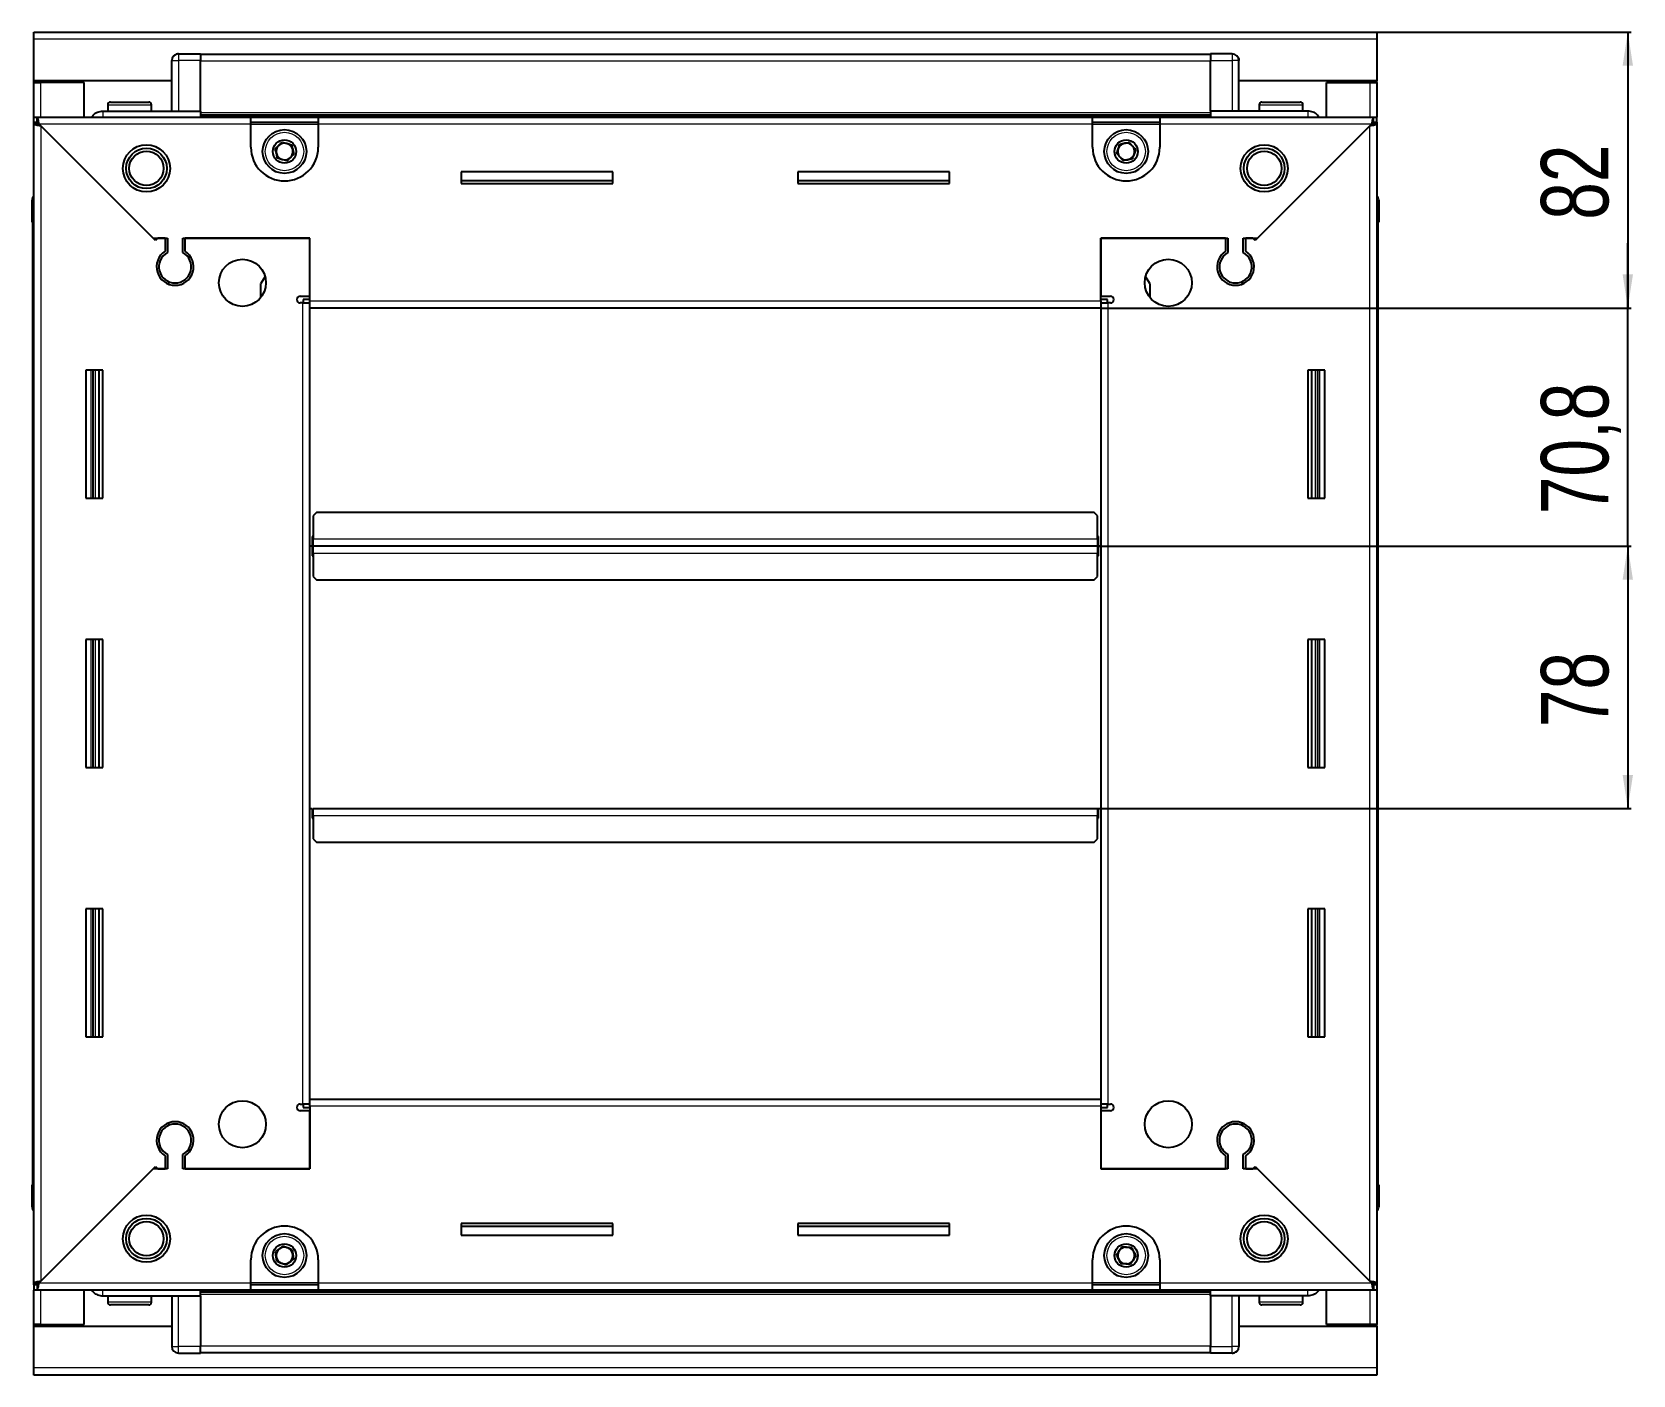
# Model space of a CAD drawing. Header units: millimetres. Extents: x 1021 to 3440, y -389 to 1496.
# Drawn here: x 2964 to 3439.6, y 943.2 to 1342.2 of the extents above; entities that cross this region are included whole.
import ezdxf

# ---------------------------------------------------------------- set-up
doc = ezdxf.new("R2010")
doc.units = ezdxf.units.MM
doc.layers.add('FORMAT', color=7, linetype='Continuous')
doc.styles.add('SLDTEXTSTYLE0', font='TXT', dxfattribs={"width": 0.75})
doc.dimstyles.new('SLDDIMSTYLE0', dxfattribs={"dimtxt": 20, "dimasz": 10, "dimexe": 0, "dimexo": 0.0625, "dimgap": 5, "dimtad": 2, "dimdec": 1, "dimrnd": 1e-09, "dimzin": 12, "dimdsep": 46, "dimtxsty": 'SLDTEXTSTYLE0', "dimsah": 1, "dimcen": 0.09, "dimadec": 0, "dimazin": 3, "dimtfac": 1, "dimtofl": 0, "dimtmove": 0, "dimatfit": 3, "dimfxl": 0, "dimfrac": 2, "dimtolj": 1, "dimtzin": 12, "dimarcsym": 0})
doc.dimstyles.new('SLDDIMSTYLE1', dxfattribs={"dimtxt": 20, "dimasz": 10, "dimexe": 0, "dimexo": 0.0625, "dimgap": 5, "dimtad": 2, "dimdec": 1, "dimrnd": 1e-09, "dimzin": 12, "dimdsep": 46, "dimtxsty": 'SLDTEXTSTYLE0', "dimsah": 1, "dimcen": 0.09, "dimadec": 0, "dimazin": 3, "dimtfac": 1, "dimtmove": 0, "dimatfit": 0, "dimfxl": 0, "dimfrac": 2, "dimtolj": 1, "dimtzin": 12, "dimarcsym": 0})

# ---------------------------------------------------------------- blocks, each defined once
blk = doc.blocks.new('_D_5')
at = {"layer": 'FORMAT'}
for p, q in [((3363.53, 1342.16), (3439.02, 1342.16)), ((3438.02, 1342.16), (3438.02, 1260.16)), ((3281.53, 1260.16), (3439.02, 1260.16))]:
    blk.add_line(p, q, dxfattribs=at)
for points in [[(3438.02, 1342.16), (3436.48, 1332.16), (3439.56, 1332.16)], [(3438.02, 1260.16), (3439.56, 1270.16), (3436.48, 1270.16)]]:
    blk.add_solid(points, dxfattribs=at)
at = {"layer": 'FORMAT', "insert": (3412.24, 1286.39), "char_height": 20, "attachment_point": 1, "rotation": 90, "style": 'SLDTEXTSTYLE0'}
blk.add_mtext('82', dxfattribs=at)
blk = doc.blocks.new('_D_6')
at = {"layer": 'FORMAT'}
for p, q in [((3438.02, 1260.16), (3438.02, 1279.39)), ((3281.53, 1260.16), (3439.02, 1260.16)), ((3438.02, 1189.41), (3438.02, 1260.16)), ((3280.53, 1189.41), (3439.02, 1189.41)), ((3438.02, 1189.41), (3438.02, 1170.18))]:
    blk.add_line(p, q, dxfattribs=at)
for points in [[(3438.02, 1260.16), (3439.56, 1270.16), (3436.48, 1270.16)], [(3438.02, 1189.41), (3436.48, 1179.41), (3439.56, 1179.41)]]:
    blk.add_solid(points, dxfattribs=at)
at = {"layer": 'FORMAT', "insert": (3412.24, 1198.93), "char_height": 20, "attachment_point": 1, "rotation": 90, "style": 'SLDTEXTSTYLE0'}
blk.add_mtext('70,8', dxfattribs=at)
blk = doc.blocks.new('_D_7')
at = {"layer": 'FORMAT'}
for p, q in [((3280.53, 1189.41), (3439.02, 1189.41)), ((3438.02, 1189.41), (3438.02, 1111.46)), ((3280.53, 1111.46), (3439.02, 1111.46))]:
    blk.add_line(p, q, dxfattribs=at)
for points in [[(3438.02, 1189.41), (3436.48, 1179.41), (3439.56, 1179.41)], [(3438.02, 1111.46), (3439.56, 1121.46), (3436.48, 1121.46)]]:
    blk.add_solid(points, dxfattribs=at)
at = {"layer": 'FORMAT', "insert": (3412.24, 1135.66), "char_height": 20, "attachment_point": 1, "rotation": 90, "style": 'SLDTEXTSTYLE0'}
blk.add_mtext('78', dxfattribs=at)

msp = doc.modelspace()

# ---------------------------------------------------------------- linework, layer by layer
at = {"color": 7, "linetype": 'Continuous', "lineweight": 25}
for p, q in [((2964.52, 1340.06), (2964.52, 1342.16)), ((2964.52, 1342.16), (3363.52, 1342.16)), ((3363.52, 1342.16), (3363.52, 1340.06)), ((2964.52, 1327.66), (2964.52, 1340.06)), ((3363.52, 1340.06), (3363.52, 1327.66)), ((3005.52, 1318.66), (3005.52, 1333.66)), ((3006.2, 1335.16), (3006.2, 1335.16)), ((3007.52, 1335.66), (3014.02, 1335.66)), ((3007.52, 1335.66), (3014.02, 1335.66)), ((3014.02, 1335.66), (3014.02, 1335.66)), ((3014.02, 1335.66), (3014.02, 1335.66)), ((3014.02, 1335.66), (3014.02, 1333.66)), ((3314.02, 1335.51), (3014.02, 1335.51)), ((3014.02, 1318.66), (3014.02, 1333.66)), ((3314.02, 1335.66), (3314.02, 1335.66)), ((3320.52, 1335.66), (3314.02, 1335.66)), ((3320.52, 1335.66), (3314.02, 1335.66)), ((3314.02, 1335.66), (3314.02, 1333.66)), ((3314.02, 1318.66), (3314.02, 1333.66)), ((3322.52, 1333.66), (3322.52, 1333.66)), ((3322.52, 1318.66), (3322.52, 1333.66)), ((3005.52, 1327.66), (2964.52, 1327.66)), ((2964.52, 1327.16), (2964.52, 1327.66)), ((2964.52, 1327.16), (2966.62, 1327.16)), ((2964.52, 1316.91), (2964.52, 1327.16)), ((2966.02, 1327.16), (2966.02, 1327.66)), ((2979.52, 1327.16), (2966.62, 1327.16)), ((2979.52, 1316.91), (2979.52, 1327.16)), ((3363.52, 1327.66), (3322.52, 1327.66)), ((3348.52, 1327.16), (3361.42, 1327.16)), ((3348.52, 1316.91), (3348.52, 1327.16)), ((3361.42, 1327.16), (3363.52, 1327.16)), ((3362.02, 1327.16), (3362.02, 1327.66)), ((3363.52, 1327.16), (3363.52, 1327.66)), ((3363.52, 1327.16), (3363.52, 1316.91)), ((2985.02, 1318.66), (3014.02, 1318.66)), ((2986.52, 1320.56), (2986.52, 1318.66)), ((2987.32, 1321.36), (2998.72, 1321.36)), ((2999.52, 1318.66), (2999.52, 1320.56)), ((3014.02, 1318.66), (3014.02, 1318.16)), ((3014.02, 1317.51), (3314.02, 1317.51)), ((3343.02, 1318.66), (3314.02, 1318.66)), ((3314.02, 1318.66), (3314.02, 1318.16)), ((3328.52, 1320.56), (3328.52, 1318.66)), ((3329.32, 1321.36), (3340.72, 1321.36)), ((3341.52, 1318.66), (3341.52, 1320.56)), ((2964.52, 1315.41), (2964.52, 1316.91)), ((2964.52, 1316.91), (2965.52, 1316.91)), ((2964.52, 1314.91), (2964.52, 1315.41)), ((2964.52, 1315.41), (2965.52, 1315.41)), ((2964.52, 970.41), (2964.52, 1314.91)), ((2966.02, 1314.91), (2964.52, 1314.91)), ((2965.52, 1316.91), (3029.02, 1316.91)), ((2965.52, 1315.41), (2965.52, 1316.91)), ((2966.12, 1314.81), (3000.02, 1280.91)), ((3000.72, 1280.21), (2966.62, 1314.31)), ((3029.02, 1314.81), (3029.02, 1316.91)), ((3029.02, 1316.91), (3049.02, 1316.91)), ((3029.02, 1315.41), (3049.02, 1315.41)), ((3029.02, 1307.91), (3029.02, 1314.81)), ((3049.02, 1316.91), (3049.02, 1314.81)), ((3049.02, 1316.91), (3279.02, 1316.91)), ((3049.02, 1314.81), (3049.02, 1307.91)), ((3279.02, 1314.81), (3279.02, 1316.91)), ((3279.02, 1316.91), (3299.02, 1316.91)), ((3279.02, 1315.41), (3299.02, 1315.41)), ((3279.02, 1307.91), (3279.02, 1314.81)), ((3299.02, 1316.91), (3362.52, 1316.91)), ((3299.02, 1316.91), (3299.02, 1314.81)), ((3299.02, 1314.81), (3299.02, 1307.91)), ((3361.42, 1314.31), (3327.32, 1280.21)), ((3328.02, 1280.91), (3361.92, 1314.81)), ((3362.02, 1314.91), (3363.52, 1314.91)), ((3362.52, 1315.41), (3362.52, 1316.91)), ((3362.52, 1316.91), (3363.52, 1316.91)), ((3362.52, 1315.41), (3363.52, 1315.41)), ((3363.52, 1315.41), (3363.52, 1316.91)), ((3363.52, 1315.41), (3363.52, 1314.91)), ((3363.52, 1314.91), (3363.52, 970.41)), ((3136.52, 1300.66), (3091.52, 1300.66)), ((3091.52, 1300.66), (3091.52, 1297.16)), ((3136.52, 1297.16), (3136.52, 1300.66)), ((3236.52, 1300.66), (3191.52, 1300.66)), ((3191.52, 1300.66), (3191.52, 1297.16)), ((3236.52, 1297.16), (3236.52, 1300.66)), ((3136.52, 1297.91), (3091.52, 1297.91)), ((3091.52, 1297.16), (3136.52, 1297.16)), ((3236.52, 1297.91), (3191.52, 1297.91)), ((3191.52, 1297.16), (3236.52, 1297.16)), ((3363.52, 1293.49), (3363.52, 1293.49)), ((2964.02, 1292.16), (2964.02, 1285.66)), ((2964.02, 1285.66), (2964.02, 1292.16)), ((3364.02, 1292.16), (3364.02, 1285.66)), ((3364.02, 1285.66), (3364.02, 1292.16)), ((2964.02, 1285.66), (2964.02, 1285.66)), ((2964.52, 1285.66), (2964.02, 1285.66)), ((2964.17, 1285.66), (2964.17, 999.66)), ((3363.52, 1285.66), (3364.02, 1285.66)), ((3363.87, 999.66), (3363.87, 1285.66)), ((3364.02, 1285.66), (3364.02, 1285.66)), ((3364.02, 1285.66), (3364.02, 1285.66)), ((3000.02, 1280.91), (3004.22, 1280.91)), ((3001.42, 1280.91), (3000.72, 1280.21)), ((3003.52, 1280.91), (3001.42, 1280.91)), ((3003.52, 1280.91), (3003.52, 1277.02)), ((3004.22, 1280.91), (3004.22, 1276.63)), ((3008.82, 1280.91), (3046.52, 1280.91)), ((3008.82, 1276.63), (3008.82, 1280.91)), ((3009.52, 1277.02), (3009.52, 1280.91)), ((3046.52, 1280.91), (3009.52, 1280.91)), ((3046.52, 1262.26), (3046.52, 1280.91)), ((3046.52, 1263.66), (3046.52, 1280.91)), ((3281.52, 1280.91), (3319.22, 1280.91)), ((3281.52, 1262.26), (3281.52, 1280.91)), ((3281.52, 1280.91), (3281.52, 1263.66)), ((3318.52, 1280.91), (3281.52, 1280.91)), ((3318.52, 1280.91), (3318.52, 1277.02)), ((3319.22, 1280.91), (3319.22, 1276.63)), ((3323.82, 1280.91), (3328.02, 1280.91)), ((3323.82, 1276.63), (3323.82, 1280.91)), ((3326.62, 1280.91), (3324.52, 1280.91)), ((3324.52, 1277.02), (3324.52, 1280.91)), ((3327.32, 1280.21), (3326.62, 1280.91)), ((3004.52, 1268.05), (3004.52, 1267.29)), ((3033.26, 1269.56), (3032.02, 1267.41)), ((3032.02, 1263.33), (3032.02, 1267.41)), ((3296.02, 1267.41), (3294.78, 1269.56)), ((3296.02, 1267.41), (3296.02, 1263.33)), ((3323.52, 1268.05), (3323.52, 1267.29)), ((3043.67, 1263.66), (3046.52, 1263.66)), ((3044.42, 1261.66), (3043.67, 1261.66)), ((3044.42, 1261.66), (3046.52, 1261.66)), ((3046.52, 1262.66), (3044.52, 1262.66)), ((3044.52, 1262.66), (3044.52, 1261.66)), ((3046.52, 1260.16), (3046.52, 1262.26)), ((3281.52, 1263.66), (3284.37, 1263.66)), ((3283.52, 1262.66), (3281.52, 1262.66)), ((3281.52, 1262.26), (3281.52, 1260.16)), ((3281.52, 1261.66), (3283.62, 1261.66)), ((3283.52, 1261.66), (3283.52, 1262.66)), ((3284.37, 1261.66), (3283.62, 1261.66)), ((3281.52, 1260.16), (3046.52, 1260.16)), ((3046.52, 1025.16), (3046.52, 1260.16)), ((3281.52, 1260.16), (3281.52, 1025.16)), ((2985.02, 1241.66), (2980.02, 1241.66)), ((2980.02, 1241.66), (2980.02, 1203.66)), ((2982.17, 1203.66), (2982.17, 1241.66)), ((2983.96, 1203.66), (2983.96, 1241.66)), ((2984, 1203.66), (2984, 1241.66)), ((2985.02, 1203.66), (2985.02, 1241.66)), ((3343.02, 1241.66), (3343.02, 1203.66)), ((3348.02, 1241.66), (3343.02, 1241.66)), ((3344.04, 1241.66), (3344.04, 1203.66)), ((3344.08, 1241.66), (3344.08, 1203.66)), ((3345.87, 1241.66), (3345.87, 1203.66)), ((3348.02, 1203.66), (3348.02, 1241.66)), ((2980.02, 1203.66), (2985.02, 1203.66)), ((3343.02, 1203.66), (3348.02, 1203.66)), ((3048.52, 1199.41), (3047.52, 1198.41)), ((3047.52, 1198.41), (3047.52, 1191.51)), ((3279.52, 1199.41), (3048.52, 1199.41)), ((3280.52, 1198.41), (3279.52, 1199.41)), ((3280.52, 1191.51), (3280.52, 1198.41)), ((3047.27, 1189.41), (3046.52, 1189.41)), ((3047.52, 1192.26), (3047.27, 1192.26)), ((3047.27, 1192.26), (3047.27, 1189.41)), ((3047.27, 1189.41), (3047.27, 1186.56)), ((3047.52, 1189.41), (3047.52, 1191.51)), ((3047.52, 1187.31), (3047.52, 1189.41)), ((3280.52, 1189.41), (3047.52, 1189.41)), ((3280.77, 1192.26), (3280.52, 1192.26)), ((3280.52, 1191.51), (3280.52, 1189.41)), ((3280.52, 1189.41), (3280.52, 1187.31)), ((3280.77, 1189.41), (3280.77, 1192.26)), ((3280.77, 1186.56), (3280.77, 1189.41)), ((3281.52, 1189.41), (3280.77, 1189.41)), ((3047.27, 1186.56), (3047.52, 1186.56)), ((3047.52, 1187.31), (3047.52, 1180.41)), ((3280.52, 1180.41), (3280.52, 1187.31)), ((3280.52, 1186.56), (3280.77, 1186.56)), ((3047.52, 1180.41), (3048.52, 1179.41)), ((3048.52, 1179.41), (3279.52, 1179.41)), ((3279.52, 1179.41), (3280.52, 1180.41)), ((2985.02, 1161.66), (2980.02, 1161.66)), ((2980.02, 1161.66), (2980.02, 1123.66)), ((2982.17, 1123.66), (2982.17, 1161.66)), ((2983.96, 1123.66), (2983.96, 1161.66)), ((2984, 1123.66), (2984, 1161.66)), ((2985.02, 1123.66), (2985.02, 1161.66)), ((3343.02, 1161.66), (3343.02, 1123.66)), ((3348.02, 1161.66), (3343.02, 1161.66)), ((3344.04, 1161.66), (3344.04, 1123.66)), ((3344.08, 1161.66), (3344.08, 1123.66)), ((3345.87, 1161.66), (3345.87, 1123.66)), ((3348.02, 1123.66), (3348.02, 1161.66)), ((2980.02, 1123.66), (2985.02, 1123.66)), ((3343.02, 1123.66), (3348.02, 1123.66)), ((3046.52, 1111.46), (3047.27, 1111.46)), ((3047.27, 1111.46), (3047.27, 1108.61)), ((3047.27, 1108.61), (3047.52, 1108.61)), ((3047.52, 1109.36), (3047.52, 1111.46)), ((3047.52, 1111.46), (3280.52, 1111.46)), ((3047.52, 1109.36), (3047.52, 1102.46)), ((3280.52, 1111.46), (3280.52, 1109.36)), ((3280.52, 1102.46), (3280.52, 1109.36)), ((3280.52, 1108.61), (3280.77, 1108.61)), ((3280.77, 1108.61), (3280.77, 1111.46)), ((3280.77, 1111.46), (3281.52, 1111.46)), ((3047.52, 1102.46), (3048.52, 1101.46)), ((3048.52, 1101.46), (3279.52, 1101.46)), ((3279.52, 1101.46), (3280.52, 1102.46)), ((2985.02, 1081.66), (2980.02, 1081.66)), ((2980.02, 1081.66), (2980.02, 1043.66)), ((2982.17, 1043.66), (2982.17, 1081.66)), ((2983.96, 1043.66), (2983.96, 1081.66)), ((2984, 1043.66), (2984, 1081.66)), ((2985.02, 1043.66), (2985.02, 1081.66)), ((3343.02, 1081.66), (3343.02, 1043.66)), ((3348.02, 1081.66), (3343.02, 1081.66)), ((3344.04, 1081.66), (3344.04, 1043.66)), ((3344.08, 1081.66), (3344.08, 1043.66)), ((3345.87, 1081.66), (3345.87, 1043.66)), ((3348.02, 1043.66), (3348.02, 1081.66)), ((2980.02, 1043.66), (2985.02, 1043.66)), ((3343.02, 1043.66), (3348.02, 1043.66)), ((3043.67, 1023.66), (3044.42, 1023.66)), ((3046.52, 1023.66), (3044.42, 1023.66)), ((3044.52, 1023.66), (3044.52, 1022.66)), ((3044.52, 1022.66), (3046.52, 1022.66)), ((3046.52, 1023.06), (3046.52, 1025.16)), ((3046.52, 1025.16), (3281.52, 1025.16)), ((3046.52, 1023.06), (3046.52, 1004.41)), ((3281.52, 1025.16), (3281.52, 1023.06)), ((3283.62, 1023.66), (3281.52, 1023.66)), ((3281.52, 1023.06), (3281.52, 1004.41)), ((3281.52, 1022.66), (3283.52, 1022.66)), ((3283.52, 1022.66), (3283.52, 1023.66)), ((3283.62, 1023.66), (3284.37, 1023.66)), ((3004.52, 1018.04), (3004.52, 1017.28)), ((3046.52, 1021.66), (3043.67, 1021.66)), ((3046.52, 1004.41), (3046.52, 1021.66)), ((3281.52, 1021.66), (3281.52, 1004.41)), ((3284.37, 1021.66), (3281.52, 1021.66)), ((3323.52, 1018.04), (3323.52, 1017.28)), ((3003.52, 1008.3), (3003.52, 1004.41)), ((3004.22, 1008.7), (3004.22, 1004.41)), ((3008.82, 1004.41), (3008.82, 1008.7)), ((3009.52, 1004.41), (3009.52, 1008.3)), ((3318.52, 1008.3), (3318.52, 1004.41)), ((3319.22, 1008.7), (3319.22, 1004.41)), ((3323.82, 1004.41), (3323.82, 1008.7)), ((3324.52, 1004.41), (3324.52, 1008.3)), ((3000.02, 1004.41), (2966.12, 970.51)), ((2966.62, 971.01), (3000.72, 1005.11)), ((3004.22, 1004.41), (3000.02, 1004.41)), ((3000.72, 1005.11), (3001.42, 1004.41)), ((3001.42, 1004.41), (3003.52, 1004.41)), ((3046.52, 1004.41), (3008.82, 1004.41)), ((3009.52, 1004.41), (3046.52, 1004.41)), ((3319.22, 1004.41), (3281.52, 1004.41)), ((3281.52, 1004.41), (3318.52, 1004.41)), ((3328.02, 1004.41), (3323.82, 1004.41)), ((3324.52, 1004.41), (3326.62, 1004.41)), ((3326.62, 1004.41), (3327.32, 1005.11)), ((3327.32, 1005.11), (3361.42, 971.01)), ((3361.92, 970.51), (3328.02, 1004.41)), ((2964.02, 999.66), (2964.02, 999.66)), ((2964.02, 993.16), (2964.02, 999.66)), ((2964.02, 999.66), (2964.02, 999.66)), ((2964.02, 999.66), (2964.02, 993.16)), ((2964.52, 999.66), (2964.02, 999.66)), ((3363.52, 999.66), (3364.02, 999.66)), ((3364.02, 999.66), (3364.02, 999.66)), ((3364.02, 993.16), (3364.02, 999.66)), ((3364.02, 999.66), (3364.02, 993.16)), ((2964.52, 991.84), (2964.52, 991.84)), ((3136.52, 988.16), (3091.52, 988.16)), ((3091.52, 988.16), (3091.52, 984.66)), ((3091.52, 987.41), (3136.52, 987.41)), ((3091.52, 984.66), (3136.52, 984.66)), ((3136.52, 984.66), (3136.52, 988.16)), ((3236.52, 988.16), (3191.52, 988.16)), ((3191.52, 988.16), (3191.52, 984.66)), ((3191.52, 987.41), (3236.52, 987.41)), ((3191.52, 984.66), (3236.52, 984.66)), ((3236.52, 984.66), (3236.52, 988.16)), ((3029.02, 970.51), (3029.02, 977.41)), ((3049.02, 977.41), (3049.02, 970.51)), ((3279.02, 970.51), (3279.02, 977.41)), ((3299.02, 977.41), (3299.02, 970.51)), ((2964.52, 969.91), (2964.52, 970.41)), ((2966.02, 970.41), (2964.52, 970.41)), ((3029.02, 968.41), (3029.02, 970.51)), ((3049.02, 970.51), (3049.02, 968.41)), ((3279.02, 968.41), (3279.02, 970.51)), ((3299.02, 970.51), (3299.02, 968.41)), ((3362.02, 970.41), (3363.52, 970.41)), ((3363.52, 970.41), (3363.52, 969.91)), ((2964.52, 969.91), (2964.52, 968.41)), ((2965.52, 969.91), (2964.52, 969.91)), ((2964.52, 958.16), (2964.52, 968.41)), ((2965.52, 968.41), (2964.52, 968.41)), ((2965.52, 969.91), (2965.52, 968.41)), ((3029.02, 968.41), (2965.52, 968.41)), ((2979.52, 958.16), (2979.52, 968.41)), ((2985.02, 966.66), (3014.02, 966.66)), ((2986.52, 966.66), (2986.52, 964.76)), ((2999.52, 964.76), (2999.52, 966.66)), ((3005.52, 966.66), (3005.52, 951.66)), ((3314.02, 967.81), (3014.02, 967.81)), ((3014.02, 966.66), (3014.02, 967.16)), ((3014.02, 966.66), (3014.02, 951.66)), ((3049.02, 969.91), (3029.02, 969.91)), ((3049.02, 968.41), (3029.02, 968.41)), ((3279.02, 968.41), (3049.02, 968.41)), ((3299.02, 969.91), (3279.02, 969.91)), ((3299.02, 968.41), (3279.02, 968.41)), ((3362.52, 968.41), (3299.02, 968.41)), ((3314.02, 966.66), (3314.02, 967.16)), ((3343.02, 966.66), (3314.02, 966.66)), ((3314.02, 966.66), (3314.02, 951.66)), ((3322.52, 966.66), (3322.52, 951.66)), ((3328.52, 966.66), (3328.52, 964.76)), ((3341.52, 964.76), (3341.52, 966.66)), ((3348.52, 958.16), (3348.52, 968.41)), ((3362.52, 969.91), (3362.52, 968.41)), ((3363.52, 969.91), (3362.52, 969.91)), ((3363.52, 968.41), (3362.52, 968.41)), ((3363.52, 969.91), (3363.52, 968.41)), ((3363.52, 968.41), (3363.52, 958.16)), ((2991.09, 963.96), (2987.32, 963.96)), ((2998.72, 963.96), (2991.09, 963.96)), ((3336.31, 963.96), (3329.32, 963.96)), ((3340.72, 963.96), (3336.31, 963.96)), ((2966.62, 958.16), (2964.52, 958.16)), ((2964.52, 957.66), (2964.52, 958.16)), ((2964.52, 957.66), (3005.52, 957.66)), ((2964.52, 945.26), (2964.52, 957.66)), ((2966.02, 957.66), (2966.02, 958.16)), ((2966.62, 958.16), (2979.52, 958.16)), ((3322.52, 957.66), (3363.52, 957.66)), ((3361.42, 958.16), (3348.52, 958.16)), ((3363.52, 958.16), (3361.42, 958.16)), ((3362.02, 957.66), (3362.02, 958.16)), ((3363.52, 957.66), (3363.52, 958.16)), ((3363.52, 957.66), (3363.52, 945.26)), ((3005.52, 951.66), (3005.52, 951.66)), ((3014.02, 949.66), (3014.02, 951.66)), ((3314.02, 949.66), (3314.02, 951.66)), ((3007.52, 949.66), (3014.02, 949.66)), ((3007.52, 949.66), (3014.02, 949.66)), ((3014.02, 949.81), (3314.02, 949.81)), ((3014.02, 949.66), (3014.02, 949.66)), ((3320.52, 949.66), (3314.02, 949.66)), ((3314.02, 949.66), (3314.02, 949.66)), ((3314.02, 949.66), (3314.02, 949.66)), ((3320.52, 949.66), (3314.02, 949.66)), ((3321.84, 950.16), (3321.84, 950.16)), ((2964.52, 943.16), (2964.52, 945.26)), ((3363.52, 943.16), (2964.52, 943.16)), ((3363.52, 945.26), (3363.52, 943.16))]:
    msp.add_line(p, q, dxfattribs=at)
at = {"color": 8, "linetype": 'Continuous', "lineweight": 18}
for p, q in [((3363.52, 1340.06), (2964.52, 1340.06)), ((3005.52, 1333.66), (3007.52, 1333.66)), ((3007.52, 1335.66), (3007.52, 1333.66)), ((3007.52, 1333.66), (3007.52, 1318.66)), ((3014.02, 1333.66), (3007.52, 1333.66)), ((3314.02, 1333.51), (3014.02, 1333.51)), ((3314.02, 1333.66), (3320.52, 1333.66)), ((3320.52, 1335.66), (3320.52, 1333.66)), ((3320.52, 1333.66), (3320.52, 1318.66)), ((3322.52, 1333.66), (3320.52, 1333.66)), ((2966.62, 1327.16), (2966.62, 1327.66)), ((2966.62, 1316.91), (2966.62, 1327.16)), ((3361.42, 1327.66), (3361.42, 1327.16)), ((3361.42, 1327.16), (3361.42, 1316.91)), ((2986.52, 1320.56), (2999.52, 1320.56)), ((3314.02, 1318.16), (3014.02, 1318.16)), ((3328.52, 1320.56), (3341.52, 1320.56)), ((3029.02, 1314.81), (2966.12, 1314.81)), ((2966.62, 1314.31), (2966.62, 971.01)), ((3314.02, 1316.93), (3014.02, 1316.93)), ((3029.02, 1314.81), (3049.02, 1314.81)), ((3279.02, 1314.81), (3049.02, 1314.81)), ((3279.02, 1314.81), (3299.02, 1314.81)), ((3361.92, 1314.81), (3299.02, 1314.81)), ((3361.42, 971.01), (3361.42, 1314.31)), ((2964.52, 1292.16), (2964.02, 1292.16)), ((3363.52, 1292.16), (3364.02, 1292.16)), ((3044.42, 1023.66), (3044.42, 1261.66)), ((3046.52, 1262.26), (3281.52, 1262.26)), ((3283.62, 1261.66), (3283.62, 1023.66)), ((2981.52, 1241.66), (2981.52, 1203.66)), ((2982.76, 1241.66), (2982.76, 1203.66)), ((3345.28, 1203.66), (3345.28, 1241.66)), ((3346.52, 1203.66), (3346.52, 1241.66)), ((3280.52, 1191.51), (3047.52, 1191.51)), ((3047.52, 1187.31), (3280.52, 1187.31)), ((2981.52, 1161.66), (2981.52, 1123.66)), ((2982.76, 1161.66), (2982.76, 1123.66)), ((3345.28, 1123.66), (3345.28, 1161.66)), ((3346.52, 1123.66), (3346.52, 1161.66)), ((3047.52, 1109.36), (3280.52, 1109.36)), ((2981.52, 1081.66), (2981.52, 1043.66)), ((2982.76, 1081.66), (2982.76, 1043.66)), ((3345.28, 1043.66), (3345.28, 1081.66)), ((3346.52, 1043.66), (3346.52, 1081.66)), ((3281.52, 1023.06), (3046.52, 1023.06)), ((2964.52, 993.16), (2964.02, 993.16)), ((3363.52, 993.16), (3364.02, 993.16)), ((2966.12, 970.51), (3029.02, 970.51)), ((3049.02, 970.51), (3029.02, 970.51)), ((3049.02, 970.51), (3279.02, 970.51)), ((3299.02, 970.51), (3279.02, 970.51)), ((3299.02, 970.51), (3361.92, 970.51)), ((2966.62, 958.16), (2966.62, 968.41)), ((3007.52, 951.66), (3007.52, 966.66)), ((3014.02, 968.4), (3314.02, 968.4)), ((3014.02, 967.16), (3314.02, 967.16)), ((3320.52, 951.66), (3320.52, 966.66)), ((3361.42, 968.41), (3361.42, 958.16)), ((2990.82, 964.76), (2986.52, 964.76)), ((2999.52, 964.76), (2990.82, 964.76)), ((3336.49, 964.76), (3328.52, 964.76)), ((3341.52, 964.76), (3336.49, 964.76)), ((2966.62, 957.66), (2966.62, 958.16)), ((3361.42, 958.16), (3361.42, 957.66)), ((3005.52, 951.66), (3007.52, 951.66)), ((3014.02, 951.66), (3007.52, 951.66)), ((3007.52, 949.66), (3007.52, 951.66)), ((3014.02, 951.81), (3314.02, 951.81)), ((3314.02, 951.66), (3320.52, 951.66)), ((3322.52, 951.66), (3320.52, 951.66)), ((3320.52, 949.66), (3320.52, 951.66)), ((3363.52, 945.26), (2964.52, 945.26))]:
    msp.add_line(p, q, dxfattribs=at)
at = {"color": 7, "linetype": 'Continuous', "lineweight": 25, "flags": 128}
msp.add_lwpolyline([(3322.37, 1334.42), (3322.48, 1334.05), (3322.52, 1333.66)], dxfattribs=at)
at = {"color": 7, "linetype": 'Continuous', "lineweight": 25}
for centre, radius in [((3039.02, 1306.66), 6.5), ((3289.02, 1306.66), 6.5), ((2998.02, 1301.66), 7), ((3039.02, 1306.66), 3.46), ((3289.02, 1306.66), 3.46), ((3330.02, 1301.66), 7), ((2998.02, 1301.66), 6.02), ((2998.02, 1301.66), 5.1), ((3330.02, 1301.66), 6.03), ((3330.02, 1301.66), 5.1), ((3026.52, 1267.66), 7), ((3301.52, 1267.66), 7), ((3026.52, 1017.66), 7), ((3301.52, 1017.66), 7), ((2998.02, 983.66), 7), ((2998.02, 983.66), 6.03), ((3330.02, 983.66), 7), ((3330.02, 983.66), 6.03), ((2998.02, 983.66), 5.1), ((3039.02, 978.66), 6.5), ((3289.02, 978.66), 6.5), ((3330.02, 983.66), 5.1), ((3039.02, 978.66), 3.46), ((3289.02, 978.66), 3.46)]:
    msp.add_circle(centre, radius, dxfattribs=at)
at = {"color": 8, "linetype": 'Continuous', "lineweight": 18}
for centre in [(3039.02, 1306.66), (3289.02, 1306.66), (3039.02, 978.66), (3289.02, 978.66)]:
    msp.add_circle(centre, 5.7, dxfattribs=at)
at = {"color": 7, "linetype": 'Continuous', "lineweight": 25}
for centre, radius, start, end in [((3007.52, 1333.66), 2, 90, 180), ((3007.52, 1333.66), 2, 123.942, 131.4096), ((3007.52, 1333.66), 2, 90, 108.58), ((3320.52, 1333.66), 2, 0, 90), ((2987.32, 1320.56), 0.8, 90, 180), ((2998.72, 1320.56), 0.8, 0, 90), ((3005.32, 1318.86), 0.2, 270, 0), ((3322.72, 1318.86), 0.2, 180, 270), ((3329.32, 1320.56), 0.8, 90, 180), ((3340.72, 1320.56), 0.8, 0, 90), ((3039.02, 1307.91), 10, 180, 270), ((3039.02, 1306.66), 2.5, 134.0156, 194.0156), ((3039.02, 1306.66), 2.5, 74.0156, 134.0156), ((3039.02, 1307.91), 10, 270, 0), ((3039.02, 1306.66), 2.5, 14.0156, 74.0156), ((3289.02, 1307.91), 10, 180, 270), ((3289.02, 1306.66), 2.5, 100.1116, 160.1116), ((3289.02, 1306.66), 2.5, 40.1116, 100.1116), ((3289.02, 1307.91), 10, 270, 0), ((3289.02, 1306.66), 2.5, 340.1116, 40.1116), ((3039.02, 1306.66), 2.5, 194.0156, 254.0156), ((3039.02, 1306.66), 2.5, 254.0156, 314.0156), ((3039.02, 1306.66), 2.5, 314.0156, 14.0156), ((3289.02, 1306.66), 2.5, 160.1116, 220.1116), ((3289.02, 1306.66), 2.5, 220.1116, 280.1116), ((3289.02, 1306.66), 2.5, 280.1116, 340.1116), ((2966.02, 1292.16), 2, 138.5904, 180), ((3362.02, 1292.16), 2, 0, 41.3942), ((3006.52, 1272.41), 5.5, 123.0557, 56.9443), ((3006.52, 1272.41), 4.8, 118.631, 61.369), ((3321.52, 1272.41), 5.5, 123.0557, 56.9443), ((3321.52, 1272.41), 4.8, 118.631, 61.369), ((3043.67, 1262.66), 1, 90, 270), ((3284.37, 1262.66), 1, 270, 90), ((3043.67, 1022.66), 1, 90, 270), ((3284.37, 1022.66), 1, 270, 90), ((3006.52, 1012.91), 5.5, 303.0557, 236.9443), ((3006.52, 1012.91), 4.8, 298.631, 241.369), ((3321.52, 1012.91), 5.5, 303.0557, 236.9443), ((3321.52, 1012.91), 4.8, 298.631, 241.369), ((2966.02, 993.16), 2, 180, 221.4096), ((2966.02, 993.16), 2, 180, 221.3942), ((3362.02, 993.16), 2, 318.5749, 360), ((3362.02, 993.16), 2, 318.5904, 0), ((3039.02, 977.41), 10, 90, 180), ((3039.02, 977.41), 10, 0, 90), ((3289.02, 977.41), 10, 90, 180), ((3289.02, 977.41), 10, 0, 90), ((3039.02, 978.66), 2.5, 127.474, 187.474), ((3039.02, 978.66), 2.5, 67.474, 127.474), ((3039.02, 978.66), 2.5, 7.474, 67.474), ((3289.02, 978.66), 2.5, 147.0424, 207.0424), ((3289.02, 978.66), 2.5, 87.0424, 147.0424), ((3289.02, 978.66), 2.5, 27.0424, 87.0424), ((3289.02, 978.66), 2.5, 327.0424, 27.0424), ((3039.02, 978.66), 2.5, 187.474, 247.474), ((3039.02, 978.66), 2.5, 247.474, 307.474), ((3039.02, 978.66), 2.5, 307.474, 7.474), ((3289.02, 978.66), 2.5, 207.0424, 267.0424), ((3289.02, 978.66), 2.5, 267.0424, 327.0424), ((3005.32, 966.46), 0.2, 0, 90), ((3322.72, 966.46), 0.2, 90, 180), ((2987.32, 964.76), 0.8, 180, 270), ((2998.72, 964.76), 0.8, 270, 360), ((3329.32, 964.76), 0.8, 180, 270), ((3340.72, 964.76), 0.8, 270, 360), ((3007.52, 951.66), 2, 180, 270), ((3007.52, 951.66), 2, 180, 270), ((3320.52, 951.66), 2, 270, 0), ((3320.52, 951.66), 2, 270, 288.58), ((3320.52, 951.66), 2, 303.942, 311.4096)]:
    msp.add_arc(centre, radius, start, end, dxfattribs=at)
for points, knots in [([(2981.81, 1316.91), (2981.92, 1317.11), (2982.31, 1317.76), (2983.47, 1318.47), (2984.5, 1318.6), (2985.02, 1318.66)], [0, 0, 0, 0, 0.18225, 0.591125, 1, 1, 1, 1]), ([(3014.02, 1318.66), (3014.02, 1318.63), (3014.02, 1318.55), (3014.02, 1317.93), (3014.02, 1317.35), (3014.02, 1316.96), (3014.02, 1316.93)], [0, 0, 0, 0, 0.3242788, 0.6485576, 0.9728365, 1, 1, 1, 1]), ([(3314.02, 1318.66), (3314.02, 1318.63), (3314.02, 1318.55), (3314.02, 1317.93), (3314.02, 1317.35), (3314.02, 1316.96), (3314.02, 1316.93)], [0, 0, 0, 0, 0.324279, 0.648558, 0.972836, 1, 1, 1, 1]), ([(3346.24, 1316.91), (3346.12, 1317.11), (3345.73, 1317.76), (3344.57, 1318.47), (3343.54, 1318.6), (3343.02, 1318.66)], [0, 0, 0, 0, 0.18225, 0.591125, 1, 1, 1, 1]), ([(2964.52, 1314.91), (2964.55, 1314.87), (2964.6, 1314.78), (2964.99, 1314.64), (2965.55, 1314.51), (2966.13, 1314.4), (2966.49, 1314.34), (2966.62, 1314.31)], [0, 0, 0, 0, 0.230255, 0.448522, 0.666786, 0.88505, 1, 1, 1, 1]), ([(2966.12, 1314.81), (2966.07, 1315.07), (2965.98, 1315.56), (2965.85, 1316.2), (2965.72, 1316.67), (2965.61, 1316.89), (2965.54, 1316.91), (2965.52, 1316.91)], [0, 0, 0, 0, 0.230255, 0.448522, 0.666786, 0.88505, 1, 1, 1, 1]), ([(3361.42, 1314.31), (3361.67, 1314.36), (3362.17, 1314.45), (3362.81, 1314.58), (3363.27, 1314.71), (3363.49, 1314.82), (3363.51, 1314.89), (3363.52, 1314.91)], [0, 0, 0, 0, 0.2302553, 0.4485219, 0.6667858, 0.8850496, 1, 1, 1, 1]), ([(3362.52, 1316.91), (3362.47, 1316.89), (3362.38, 1316.84), (3362.25, 1316.44), (3362.12, 1315.88), (3362.01, 1315.3), (3361.94, 1314.94), (3361.92, 1314.81)], [0, 0, 0, 0, 0.230255, 0.448522, 0.666786, 0.88505, 1, 1, 1, 1]), ([(3036.25, 1307.46), (3036.62, 1307.82), (3037.31, 1308.49), (3038, 1309.15), (3038.32, 1309.46)], [0, 0, 0, 0, 0.534686, 1, 1, 1, 1]), ([(3038.32, 1309.46), (3038.82, 1309.32), (3039.74, 1309.06), (3040.67, 1308.79), (3041.1, 1308.67)], [0, 0, 0, 0, 0.534686, 1, 1, 1, 1]), ([(3041.1, 1308.67), (3041.13, 1308.55), (3041.27, 1307.97), (3041.51, 1307), (3041.71, 1306.2), (3041.8, 1305.87)], [0, 0, 0, 0, 0.1331247, 0.6370994, 1, 1, 1, 1]), ([(3286.18, 1306.16), (3286.22, 1306.27), (3286.42, 1306.84), (3286.76, 1307.77), (3287.04, 1308.55), (3287.16, 1308.87)], [0, 0, 0, 0, 0.133125, 0.637099, 1, 1, 1, 1]), ([(3287.16, 1308.87), (3287.67, 1308.96), (3288.62, 1309.13), (3289.56, 1309.3), (3290, 1309.38)], [0, 0, 0, 0, 0.534686, 1, 1, 1, 1]), ([(3290, 1309.38), (3290.33, 1308.98), (3290.96, 1308.25), (3291.57, 1307.51), (3291.86, 1307.17)], [0, 0, 0, 0, 0.534686, 1, 1, 1, 1]), ([(3036.94, 1304.66), (3036.86, 1304.99), (3036.66, 1305.79), (3036.42, 1306.76), (3036.28, 1307.34), (3036.25, 1307.46)], [0, 0, 0, 0, 0.362901, 0.866875, 1, 1, 1, 1]), ([(3039.72, 1303.86), (3039.22, 1304.01), (3038.3, 1304.27), (3037.37, 1304.54), (3036.94, 1304.66)], [0, 0, 0, 0, 0.5346859, 1, 1, 1, 1]), ([(3041.8, 1305.87), (3041.42, 1305.51), (3040.73, 1304.84), (3040.04, 1304.17), (3039.72, 1303.86)], [0, 0, 0, 0, 0.534686, 1, 1, 1, 1]), ([(3288.04, 1303.95), (3287.71, 1304.34), (3287.08, 1305.08), (3286.47, 1305.82), (3286.18, 1306.16)], [0, 0, 0, 0, 0.534686, 1, 1, 1, 1]), ([(3290.88, 1304.46), (3290.37, 1304.37), (3289.42, 1304.2), (3288.48, 1304.03), (3288.04, 1303.95)], [0, 0, 0, 0, 0.534686, 1, 1, 1, 1]), ([(3291.86, 1307.17), (3291.75, 1306.85), (3291.46, 1306.07), (3291.13, 1305.14), (3290.92, 1304.57), (3290.88, 1304.46)], [0, 0, 0, 0, 0.3629006, 0.8668753, 1, 1, 1, 1]), ([(3036.35, 979.77), (3036.45, 979.85), (3036.93, 980.21), (3037.72, 980.82), (3038.37, 981.32), (3038.64, 981.53)], [0, 0, 0, 0, 0.133125, 0.637099, 1, 1, 1, 1]), ([(3036.73, 976.91), (3036.66, 977.42), (3036.54, 978.38), (3036.41, 979.33), (3036.35, 979.77)], [0, 0, 0, 0, 0.534686, 1, 1, 1, 1]), ([(3038.64, 981.53), (3039.12, 981.33), (3040.01, 980.96), (3040.9, 980.59), (3041.31, 980.42)], [0, 0, 0, 0, 0.534686, 1, 1, 1, 1]), ([(3041.31, 980.42), (3041.38, 979.91), (3041.5, 978.95), (3041.63, 978), (3041.69, 977.56)], [0, 0, 0, 0, 0.534686, 1, 1, 1, 1]), ([(3286.14, 978.81), (3286.42, 979.25), (3286.94, 980.06), (3287.46, 980.86), (3287.71, 981.24)], [0, 0, 0, 0, 0.534686, 1, 1, 1, 1]), ([(3287.71, 981.24), (3287.83, 981.23), (3288.43, 981.2), (3289.42, 981.15), (3290.25, 981.1), (3290.59, 981.09)], [0, 0, 0, 0, 0.133125, 0.637099, 1, 1, 1, 1]), ([(3290.59, 981.09), (3290.83, 980.63), (3291.26, 979.77), (3291.7, 978.91), (3291.9, 978.52)], [0, 0, 0, 0, 0.534686, 1, 1, 1, 1]), ([(3039.4, 975.8), (3038.92, 976), (3038.03, 976.37), (3037.14, 976.74), (3036.73, 976.91)], [0, 0, 0, 0, 0.534686, 1, 1, 1, 1]), ([(3041.69, 977.56), (3041.41, 977.35), (3040.76, 976.85), (3039.97, 976.24), (3039.5, 975.88), (3039.4, 975.8)], [0, 0, 0, 0, 0.3629006, 0.8668753, 1, 1, 1, 1]), ([(3287.45, 976.24), (3287.22, 976.7), (3286.78, 977.56), (3286.34, 978.42), (3286.14, 978.81)], [0, 0, 0, 0, 0.534686, 1, 1, 1, 1]), ([(3290.33, 976.09), (3289.99, 976.11), (3289.17, 976.15), (3288.17, 976.2), (3287.57, 976.24), (3287.45, 976.24)], [0, 0, 0, 0, 0.362901, 0.866875, 1, 1, 1, 1]), ([(3291.9, 978.52), (3291.62, 978.08), (3291.1, 977.27), (3290.58, 976.47), (3290.33, 976.09)], [0, 0, 0, 0, 0.534686, 1, 1, 1, 1]), ([(2966.62, 971.01), (2966.37, 970.97), (2965.87, 970.88), (2965.23, 970.74), (2964.77, 970.61), (2964.55, 970.5), (2964.53, 970.44), (2964.52, 970.41)], [0, 0, 0, 0, 0.230255, 0.448522, 0.666786, 0.88505, 1, 1, 1, 1]), ([(2965.52, 968.41), (2965.57, 968.44), (2965.66, 968.49), (2965.79, 968.89), (2965.92, 969.44), (2966.03, 970.02), (2966.1, 970.39), (2966.12, 970.51)], [0, 0, 0, 0, 0.230255, 0.448522, 0.666786, 0.88505, 1, 1, 1, 1]), ([(3363.52, 970.41), (3363.49, 970.46), (3363.44, 970.55), (3363.05, 970.68), (3362.49, 970.81), (3361.91, 970.92), (3361.55, 970.99), (3361.42, 971.01)], [0, 0, 0, 0, 0.230255, 0.448522, 0.666786, 0.88505, 1, 1, 1, 1]), ([(3361.92, 970.51), (3361.97, 970.26), (3362.06, 969.77), (3362.19, 969.13), (3362.32, 968.66), (3362.43, 968.44), (3362.5, 968.42), (3362.52, 968.41)], [0, 0, 0, 0, 0.230255, 0.448522, 0.666786, 0.88505, 1, 1, 1, 1]), ([(2981.81, 968.41), (2981.92, 968.21), (2982.31, 967.57), (2983.47, 966.86), (2984.5, 966.73), (2985.02, 966.66)], [0, 0, 0, 0, 0.18225, 0.591125, 1, 1, 1, 1]), ([(3014.02, 966.66), (3014.02, 966.7), (3014.02, 966.78), (3014.02, 967.39), (3014.02, 967.97), (3014.02, 968.37), (3014.02, 968.4)], [0, 0, 0, 0, 0.324279, 0.648558, 0.972836, 1, 1, 1, 1]), ([(3314.02, 966.66), (3314.02, 966.7), (3314.02, 966.78), (3314.02, 967.39), (3314.02, 967.97), (3314.02, 968.37), (3314.02, 968.4)], [0, 0, 0, 0, 0.324279, 0.648558, 0.972836, 1, 1, 1, 1]), ([(3346.24, 968.41), (3346.12, 968.21), (3345.73, 967.57), (3344.57, 966.86), (3343.54, 966.73), (3343.02, 966.66)], [0, 0, 0, 0, 0.18225, 0.591125, 1, 1, 1, 1])]:
    msp.add_open_spline(points, degree=3, knots=knots, dxfattribs=at)
at = {"color": 8, "linetype": 'Continuous', "lineweight": 18}
for points, knots in [([(2985.02, 1318.66), (2985.02, 1318.62), (2985.02, 1318.54), (2985.02, 1318.11), (2985.02, 1317.65), (2985.02, 1317.24), (2985.02, 1316.97), (2985.02, 1316.91)], [0, 0, 0, 0, 0.3597529, 0.5534142, 0.7511852, 0.9489563, 1, 1, 1, 1]), ([(3343.02, 1318.66), (3343.02, 1318.62), (3343.02, 1318.54), (3343.02, 1318.11), (3343.02, 1317.65), (3343.02, 1317.24), (3343.02, 1316.97), (3343.02, 1316.91)], [0, 0, 0, 0, 0.359753, 0.553414, 0.751185, 0.948956, 1, 1, 1, 1]), ([(2985.02, 966.66), (2985.02, 966.71), (2985.02, 966.78), (2985.02, 967.22), (2985.02, 967.67), (2985.02, 968.09), (2985.02, 968.36), (2985.02, 968.41)], [0, 0, 0, 0, 0.359753, 0.553414, 0.751185, 0.948956, 1, 1, 1, 1]), ([(3343.02, 966.66), (3343.02, 966.71), (3343.02, 966.78), (3343.02, 967.22), (3343.02, 967.67), (3343.02, 968.09), (3343.02, 968.36), (3343.02, 968.41)], [0, 0, 0, 0, 0.359753, 0.553414, 0.751185, 0.948956, 1, 1, 1, 1])]:
    msp.add_open_spline(points, degree=3, knots=knots, dxfattribs=at)
at = {"color": 7, "linetype": 'Continuous', "lineweight": 25}
for points in [[(2966.12, 1314.81), (2966.07, 1314.89), (2965.97, 1315.05), (2965.82, 1315.25), (2965.67, 1315.39), (2965.57, 1315.41), (2965.52, 1315.41)], [(2966.02, 1314.91), (2966.03, 1314.86), (2966.05, 1314.76), (2966.19, 1314.61), (2966.38, 1314.46), (2966.54, 1314.36), (2966.62, 1314.31)], [(3361.42, 1314.31), (3361.5, 1314.36), (3361.66, 1314.46), (3361.85, 1314.61), (3361.99, 1314.76), (3362.01, 1314.86), (3362.02, 1314.91)], [(3362.52, 1315.41), (3362.47, 1315.41), (3362.37, 1315.39), (3362.22, 1315.25), (3362.07, 1315.05), (3361.97, 1314.89), (3361.92, 1314.81)], [(2965.52, 969.91), (2965.57, 969.92), (2965.67, 969.94), (2965.82, 970.08), (2965.97, 970.28), (2966.07, 970.44), (2966.12, 970.51)], [(2966.62, 971.01), (2966.54, 970.96), (2966.38, 970.86), (2966.19, 970.71), (2966.05, 970.56), (2966.03, 970.46), (2966.02, 970.41)], [(3362.02, 970.41), (3362.01, 970.46), (3361.99, 970.56), (3361.85, 970.71), (3361.66, 970.86), (3361.5, 970.96), (3361.42, 971.01)], [(3361.92, 970.51), (3361.97, 970.44), (3362.07, 970.28), (3362.22, 970.08), (3362.37, 969.94), (3362.47, 969.92), (3362.52, 969.91)]]:
    msp.add_open_spline(points, degree=3, dxfattribs=at)

# ---------------------------------------------------------------- dimensions: what is measured, and where the dimension line sits
at = {"layer": 'FORMAT'}
for base, p1, p2, dimstyle, picture, middle in [((3438.02, 1260.16), (3363.52, 1342.16), (3281.52, 1260.16), 'SLDDIMSTYLE0', '_D_5', (3438.02, 1301.16)), ((3438.02071457, 1260.16403824), (3280.52035767, 1189.41403824), (3281.52035767, 1260.16403824), 'SLDDIMSTYLE1', '_D_6', (3438.02071457, 1224.78903824)), ((3438.02071457, 1111.46403824), (3280.52035767, 1189.41403824), (3280.52035767, 1111.46403824), 'SLDDIMSTYLE0', '_D_7', (3438.02071457, 1150.43903824))]:
    dim = msp.add_linear_dim(base=base, p1=p1, p2=p2, angle=90, dimstyle=dimstyle, dxfattribs=at)
    dim.commit()
    dim.dimension.update_dxf_attribs({"geometry": picture, "text_midpoint": middle, "dimtype": 160})

doc.saveas('drawing.dxf')
